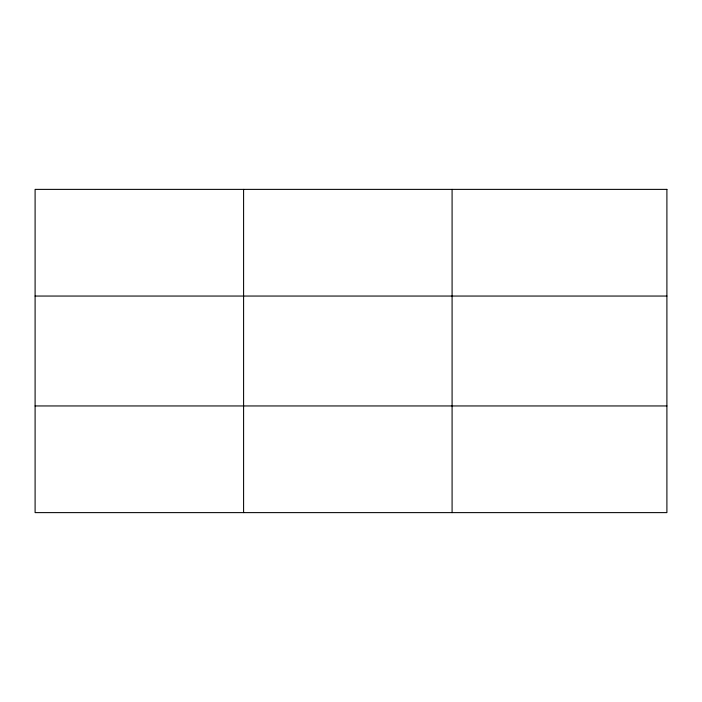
<?xml version="1.0" encoding="UTF-8"?>
<svg xmlns="http://www.w3.org/2000/svg" width="702" height="702" viewBox="0 0 702 702"><rect width="100%" height="100%" fill="white"/><g stroke="black" fill="none" stroke-linecap="round" stroke-linejoin="round"><path stroke-width="1.05" d="M243.594 189.382L243.594 512.618M452.088 189.382L452.088 512.618M35.1 296.051L666.9 296.051M35.1 405.949L666.9 405.949M666.9 189.382L666.9 512.618L35.1 512.618L35.1 189.382L666.9 189.382"/></g></svg>
